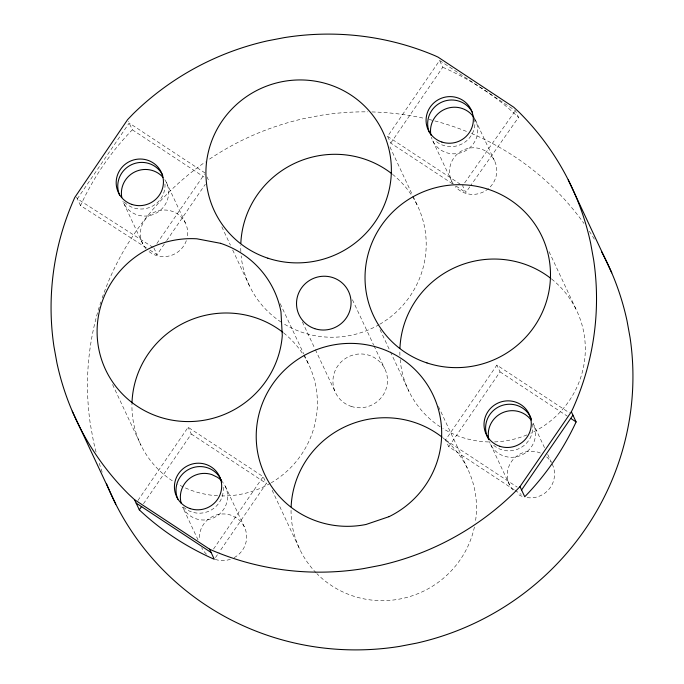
<?xml version="1.0" encoding="UTF-8"?>
<svg xmlns="http://www.w3.org/2000/svg" width="684" height="684" viewBox="0 0 684 684"><rect width="100%" height="100%" fill="white"/><g stroke="black" fill="none" stroke-linecap="round" stroke-linejoin="round"><path stroke-width="0.51" stroke-dasharray="3.42 2.56" d="M146.359 247.83L80.507 205.585C93.4 177.678 110.876 151.831 132.337 129.798L128.378 121.35M156.892 243.521L204.584 173.958M149.924 250.113L157.038 254.687L166.092 241.478M166.699 240.597L205.337 184.244M137.929 500.474L188.117 427.269L263.16 476.671L266.324 483.434L219.692 551.441M452.56 183.799L390.761 143.11L387.597 136.355L439.607 60.491L515.36 110.628L518.532 117.383L470.703 185.526M143.478 503.749L191.281 434.032L188.117 427.269M390.761 143.11L442.779 67.254L439.607 60.491M213.536 549.038L263.16 476.671M215.503 557.546L219.094 552.313M514.137 489.761L448.73 446.703L445.558 439.94L496.883 365.102L569.404 412.845M448.73 446.703L500.047 371.857L496.883 365.102M514.753 111.501L462.632 185.757L465.804 192.512L470.096 186.399M442.779 67.254C470.626 79.481 496.49 96.401 518.532 117.383M152.985 247.352L77.343 198.822L129.173 123.035L205.191 173.078M387.597 136.355L459.99 184.013M456.091 186.116L465.804 192.512M132.337 129.798L203.935 176.934M500.047 371.857L567.258 416.111M445.558 439.94L517.164 487.076M515.026 490.342L521.208 494.421M191.281 434.032L266.324 483.434M549.047 251.652L576.193 309.596M475.448 120.093L494.455 160.655M432.835 140.955L451.833 181.517M544.524 447.695L533.221 423.55A23.726 23.222 -25.1 0 1 520.712 455.476A23.726 23.222 -25.1 0 1 489.445 441.599M547.696 454.45L551.313 462.179M389.931 146.915L412.555 195.197M413.008 196.163L417.078 204.849M490.599 444.412L509.597 484.973M438.427 406.484L467.377 468.292M380.03 329.628L389.983 350.875M390.436 351.841L408.981 391.436M352.431 299.737L373.558 344.839M374.003 345.796L384.793 368.83M302.354 321.882L314.939 348.754M315.384 349.712L335.622 392.907M280.218 303.67L303.739 353.884M304.192 354.851L308.262 363.546M207.004 176.942L208.355 179.841M221.821 226.814L230.422 245.163M232.68 249.993L249.874 286.69M166.349 182.346L185.347 222.898M272.129 490.257L300.173 550.124M153.874 247.924L157.038 254.687M123.727 203.199L142.725 243.761M225.31 486.273L244.308 526.825M76.548 197.137L80.507 205.585M198.069 539.967L182.688 507.135A23.726 23.222 -25.1 0 0 216.05 516.565A23.726 23.222 -25.1 0 0 223.206 482.801M112.561 384.545L141.058 445.378M102.19 472.199A273.762 267.974 -25.1 0 1 98.915 462.187M96.051 452.064A273.762 267.974 -25.1 0 1 93.366 440.795L90.356 424.208A273.762 267.974 -25.1 0 1 100.813 301.969M102.172 297.933A273.762 267.974 -25.1 0 1 205.38 161.928M209.56 159.073A273.762 267.974 -25.1 0 1 303.833 118.597L320.693 115.357A273.762 267.974 -25.1 0 1 367.932 111.86M371.959 111.937A273.762 267.974 -25.1 0 1 424.892 118.503M429.048 119.469A273.762 267.974 -25.1 0 1 467.514 131.832M471.438 133.465A273.762 267.974 -25.1 0 1 583.939 223.42M589.317 231.226A273.762 267.974 -25.1 0 1 594.396 239.22M442.847 437.751A93.075 91.109 -25.1 0 1 475.38 521.901M474.414 527.056A93.075 91.109 -25.1 0 1 409.083 596.781A93.075 91.109 -25.1 0 1 316.931 573.679M316.205 572.936A93.075 91.109 -25.1 0 1 291.051 509.956M303.73 355.406A93.075 91.109 -25.1 0 1 271.283 482.767M270.368 483.297A93.075 91.109 -25.1 0 1 221.787 495.926M217.597 495.772A93.075 91.109 -25.1 0 1 184.184 487.401M183.227 486.957A93.075 91.109 -25.1 0 1 177.643 484.05M172.317 480.801A93.075 91.109 -25.1 0 1 131.952 404.167M283.732 333.005A93.075 91.109 -25.1 0 1 303.174 354.526M551.663 279.063A93.075 91.109 -25.1 0 1 530.801 433.22M526.928 434.913A93.075 91.109 -25.1 0 1 493.942 441.941M488.667 441.949A93.075 91.109 -25.1 0 1 442.864 428.517M440.239 426.85A93.075 91.109 -25.1 0 1 400.183 359.622M399.926 355.441A93.075 91.109 -25.1 0 1 399.875 350.225M412.546 196.71A93.075 91.109 -25.1 0 1 380.099 324.071M379.175 324.609A93.075 91.109 -25.1 0 1 282.868 323.224M281.133 322.104A93.075 91.109 -25.1 0 1 241.161 255.91M240.853 251.746A93.075 91.109 -25.1 0 1 240.759 245.479M392.548 174.317A93.075 91.109 -25.1 0 1 411.982 195.829M164.827 179.712A23.726 23.222 -25.1 0 1 155.721 213.391A23.726 23.222 -25.1 0 1 122.915 201.352M474.482 118.323A23.726 23.222 -25.1 0 1 463.427 151.814A23.726 23.222 -25.1 0 1 431.382 137.168M223.164 487.213A23.726 23.222 -25.1 0 1 209.398 510.965A23.726 23.222 -25.1 0 1 182.389 506.1M164.998 184.064A23.726 23.222 -25.1 0 1 150.677 207.004A23.726 23.222 -25.1 0 1 124.137 201.934M474.534 118.631A23.726 23.222 -25.1 0 1 462.444 143.683A23.726 23.222 -25.1 0 1 434.767 140.237M532.639 423.866A23.726 23.222 -25.1 0 1 519.464 448.405A23.726 23.222 -25.1 0 1 491.984 443.762M552.219 464.111A23.726 23.222 -25.1 0 1 549.816 488.222A23.726 23.222 -25.1 0 1 527.065 497.601M522.106 496.319A23.726 23.222 -25.1 0 1 517.566 494.002M512.966 490.009A23.726 23.222 -25.1 0 1 511.991 460.862A23.726 23.222 -25.1 0 1 540.651 453.141M546.678 456.921A23.726 23.222 -25.1 0 1 551.244 462.341M453.347 184.141A23.726 23.222 -25.1 0 1 459.092 152.558A23.726 23.222 -25.1 0 1 491.3 155.867A23.726 23.222 -25.1 0 1 489.299 187.835M488.53 188.528A23.726 23.222 -25.1 0 1 455.202 186.552M146.094 248.805A23.726 23.222 -25.1 0 1 158.158 210.843A23.726 23.222 -25.1 0 1 187.168 237.75M186.33 240.7A23.726 23.222 -25.1 0 1 148.257 250.942M234.142 557.64A23.726 23.222 -25.1 0 0 236.339 517.797L230.841 515.138A23.726 23.222 -25.1 0 0 199.48 539.933M230.354 559.298A23.726 23.222 -25.1 0 1 215.161 559.375M206.465 554.185A23.726 23.222 -25.1 0 1 201.686 547.687M351.166 406.39A27.377 26.796 -25.1 0 0 387.016 375.473A27.377 26.796 -25.1 0 0 342.445 360.742A27.377 26.796 -25.1 0 0 351.166 406.39"/><path stroke-width="1.03" d="M571.354 411.794L572.807 408.81A273.762 267.974 -25.1 0 0 593.644 259.792L590.634 243.205A273.762 267.974 -25.1 0 0 518.882 112.005L513.778 107.243L438.025 57.114L435.024 55.729A273.762 267.974 -25.1 0 0 284.279 37.62L267.418 40.86A273.762 267.974 -25.1 0 0 133.209 113.8L127.592 119.657L74.778 197.454A273.762 267.974 -25.1 0 0 53.942 346.472L56.952 363.059A273.762 267.974 -25.1 0 0 128.703 494.258L134.551 499.705L209.56 549.149L212.562 550.534A273.762 267.974 -25.1 0 0 363.307 568.643L380.167 565.403A273.762 267.974 -25.1 0 0 514.377 492.463L519.994 486.606L571.354 411.794L576.108 421.934C563.308 449.482 545.943 474.97 524.748 496.746L519.994 486.606M209.56 549.149L214.314 559.29C186.766 547.191 161.167 530.528 139.297 509.845L141.691 506.365M521.576 489.983L572.936 415.171M570.798 418.437L576.108 421.934M136.133 503.091L211.142 552.527M568.233 179.866L611.761 272.865M134.551 499.705L139.297 509.845M72.239 411.135L115.767 504.134M601.723 252.003A273.762 267.974 -25.1 0 1 627.048 320.941L630.058 337.528A273.762 267.974 -25.1 0 1 416.582 643.14L399.721 646.38A273.762 267.974 -25.1 0 1 106.636 484.016M291.127 506.835A93.075 91.109 -25.1 0 1 345.574 426.491A93.075 91.109 -25.1 0 1 442.026 437.11M131.978 403.132A93.075 91.109 -25.1 0 1 185.98 321.967A93.075 91.109 -25.1 0 1 282.911 332.364M399.943 348.147A93.075 91.109 -25.1 0 1 454.381 267.795A93.075 91.109 -25.1 0 1 550.842 278.414M240.828 243.401A93.075 91.109 -25.1 0 1 295.274 163.048A93.075 91.109 -25.1 0 1 391.727 173.668M121.803 197.454A23.726 23.222 -25.1 0 1 134.808 171.923A23.726 23.222 -25.1 0 1 162.972 177.301M430.911 135.201A23.726 23.222 -25.1 0 1 445.335 109.038A23.726 23.222 -25.1 0 1 473.935 117.46M488.675 438.658A23.726 23.222 -25.1 0 1 502.62 412.7A23.726 23.222 -25.1 0 1 531.117 420.087M181.234 503.347A23.726 23.222 -25.1 0 1 187.843 479.946A23.726 23.222 -25.1 0 1 211.843 474.585L217.341 477.244A23.726 23.222 -25.1 0 1 221.257 480.484M177.908 499.406A23.726 23.222 -25.1 0 1 189.417 469.036A23.726 23.222 -25.1 0 1 220.487 478.569M220.949 479.458A23.726 23.222 -25.1 0 1 222.103 482.271M119.657 195.231A23.726 23.222 -25.1 0 1 131.636 164.639A23.726 23.222 -25.1 0 1 162.707 175.284M429.569 132.824A23.726 23.222 -25.1 0 1 441.077 102.455A23.726 23.222 -25.1 0 1 472.148 111.979M488.898 439.752A23.726 23.222 -25.1 0 1 487.931 437.982M487.504 437.067A23.726 23.222 -25.1 0 1 500.423 406.065A23.726 23.222 -25.1 0 1 531.357 418.976M389.059 516.659L366.051 524.466A93.075 91.109 -25.1 0 1 259.116 413.615A93.075 91.109 -25.1 0 1 407.758 363.195A93.075 91.109 -25.1 0 1 389.059 516.659M220.581 243.324L196.889 238.802A93.075 91.109 -25.1 0 0 97.367 324.643A93.075 91.109 -25.1 0 0 182.773 421.412A93.075 91.109 -25.1 0 0 282.287 335.57L280.97 311.759A93.075 91.109 -25.1 0 0 220.581 243.324M267.889 258.193A93.075 91.109 -25.1 0 0 389.777 153.062A93.075 91.109 -25.1 0 0 238.254 102.985A93.075 91.109 -25.1 0 0 267.889 258.193M427.004 362.939A93.075 91.109 -25.1 0 0 548.893 257.808A93.075 91.109 -25.1 0 0 397.37 207.731A93.075 91.109 -25.1 0 0 427.004 362.939M314.751 328.653A27.377 26.796 -25.1 0 0 350.601 297.737A27.377 26.796 -25.1 0 0 306.03 283.005A27.377 26.796 -25.1 0 0 314.751 328.653M190.22 508.631A23.726 23.222 -25.1 0 0 221.283 481.835A23.726 23.222 -25.1 0 0 182.662 469.07A23.726 23.222 -25.1 0 0 190.22 508.631M499.816 446.293A23.726 23.222 -25.1 0 0 530.887 419.489A23.726 23.222 -25.1 0 0 492.266 406.724A23.726 23.222 -25.1 0 0 499.816 446.293M441.881 142.05A23.726 23.222 -25.1 0 0 472.943 115.245A23.726 23.222 -25.1 0 0 434.323 102.48A23.726 23.222 -25.1 0 0 441.881 142.05M131.969 204.456A23.726 23.222 -25.1 0 0 163.04 177.66A23.726 23.222 -25.1 0 0 124.42 164.895A23.726 23.222 -25.1 0 0 131.969 204.456"/></g></svg>
